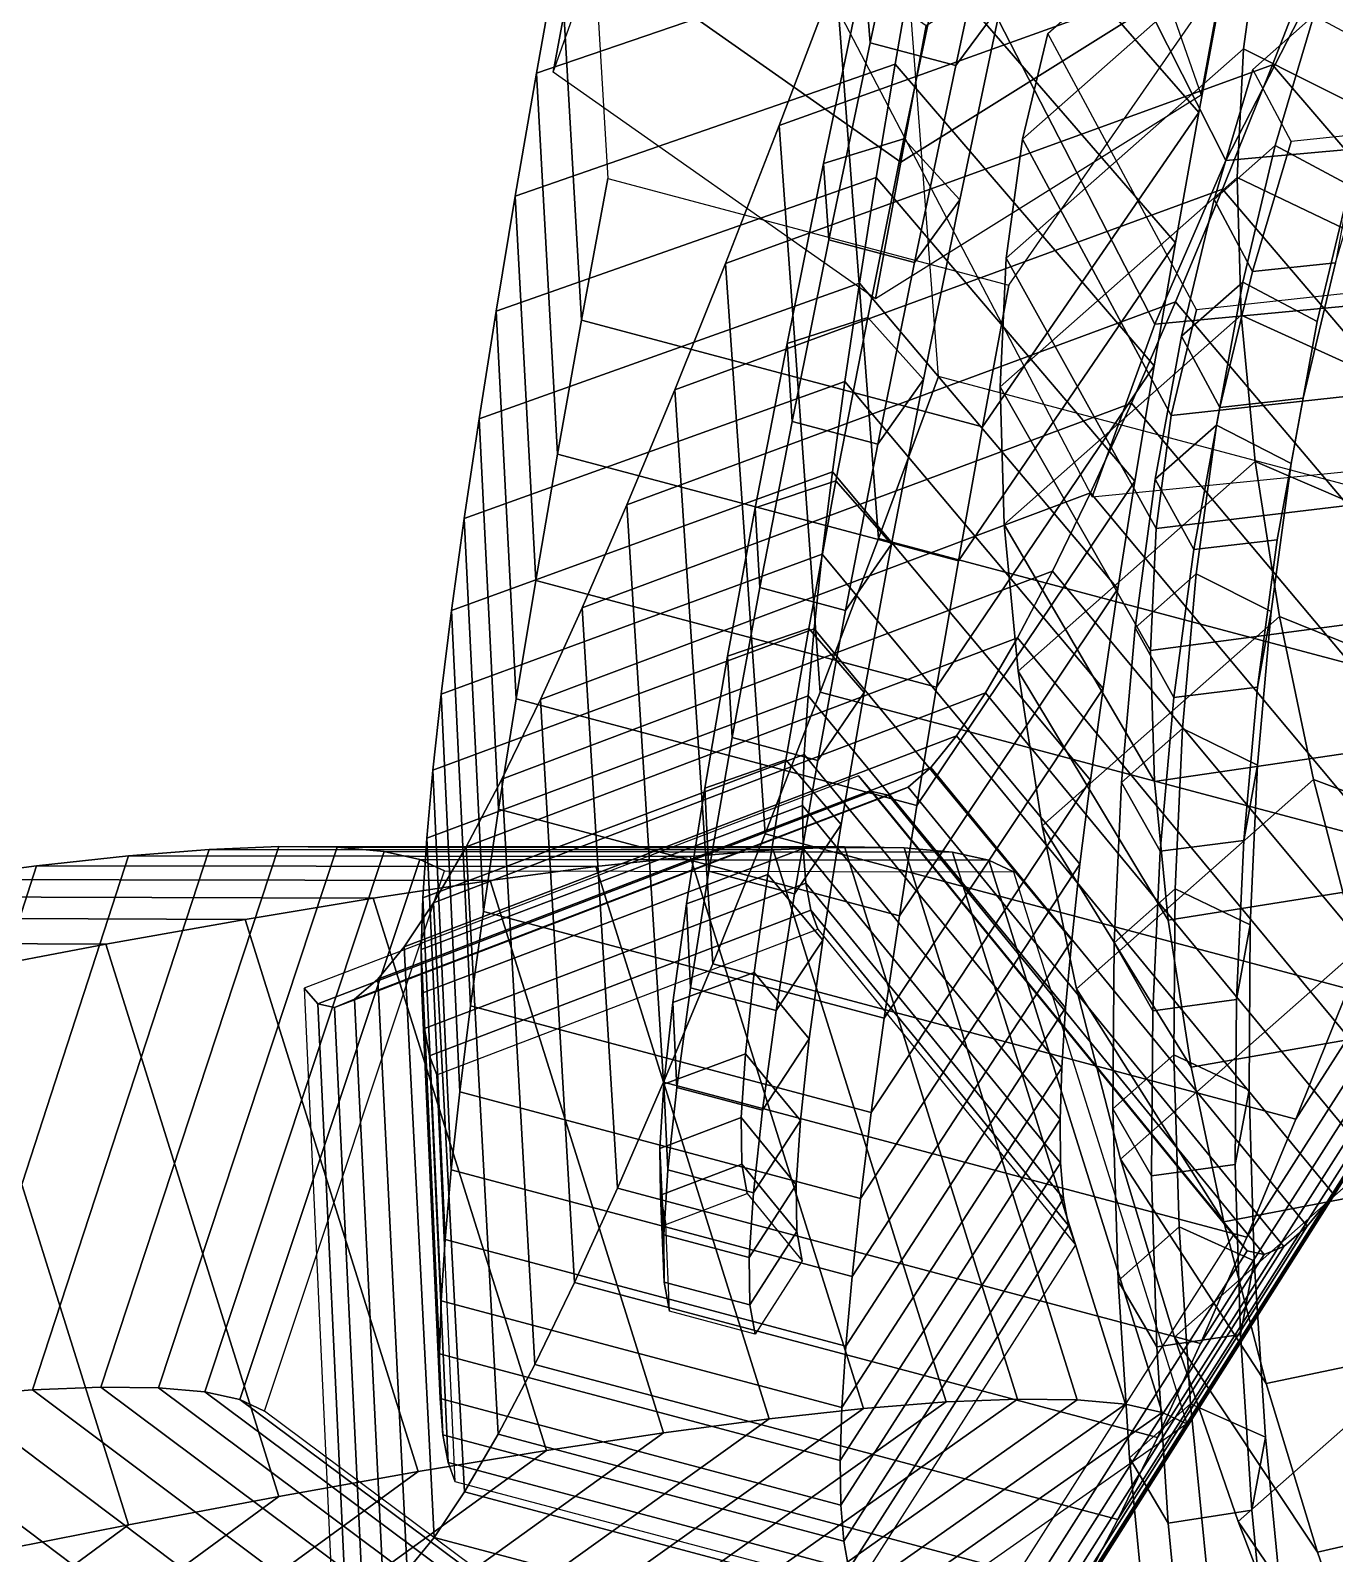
# Model space of a CAD drawing. Header units: metres. Extents: x -366 to 149, y -229 to 234.
# Drawn here: x -33.71 to -24.84, y -22.79 to -12.44 of the extents above; entities that cross this region are included whole.
import ezdxf

# ---------------------------------------------------------------- set-up
doc = ezdxf.new("R2010")
doc.units = ezdxf.units.M

msp = doc.modelspace()

# ---------------------------------------------------------------- linework, layer by layer
at = {"layer": 'coral-li_Intrnd', "color": 3}
for points in [[(-26.8093, -8.7047, 265.1836), (-27.3667, -9.7866, 268.5027), (-25.5818, -13.3183, 267.6502), (-25.04021, -12.2646, 264.4202)], [(-29.3168, -10.3689, 365.5808), (-29.1449, -9.4398, 367.7136), (-29.9817, -11.7906, 368.8051), (-30.1536, -12.7197, 366.6723)], [(-25.7511, -12.8754, 366.3853), (-25.5792, -11.9463, 368.5181), (-26.4288, -9.5053, 367.5232), (-26.6008, -10.4344, 365.3904)], [(-27.3667, -9.7866, 268.5027), (-27.8643, -10.9303, 271.8105), (-26.06531, -14.4322, 270.8692), (-25.5818, -13.3183, 267.6502)], [(-25.7662, -12.9918, 363.8592), (-25.5924, -12.05288, 366.0142), (-27.3595, -10.04494, 365.2819), (-27.5305, -10.9684, 363.1636)], [(-24.5289, -10.7503, 279.7283), (-24.9071, -11.7479, 282.926), (-28.6171, -13.08188, 282.0703), (-28.2322, -12.06645, 278.8178)], [(-21.9163, -13.7465, 279.0406), (-22.3012, -14.762, 282.2931), (-24.9071, -11.7479, 282.926), (-24.5289, -10.7503, 279.7283)], [(-29.9817, -11.7906, 368.8051), (-29.8098, -10.8615, 370.9379), (-27.6186, -12.4017, 371.4322), (-27.7906, -13.3308, 369.2994)], [(-27.6872, -11.8416, 361.023), (-27.5305, -10.9684, 363.1636), (-30.1077, -11.8369, 363.7061), (-30.2671, -12.7247, 361.5284)], [(-30.1077, -11.8369, 363.7061), (-29.934, -10.8979, 365.861), (-29.782, -13.441, 366.9566), (-29.9603, -14.4051, 364.742)], [(-27.8643, -10.9303, 271.8105), (-28.3018, -12.1352, 275.105), (-26.4902, -15.6056, 274.0753), (-26.06531, -14.4322, 270.8692)], [(-27.8246, -10.9651, 275.568), (-28.2322, -12.06645, 278.8178), (-27.943, -15.8884, 277.5589), (-27.5354, -14.7871, 274.3091)], [(-25.9255, -13.8796, 361.6816), (-25.7662, -12.9918, 363.8592), (-27.5305, -10.9684, 363.1636), (-27.6872, -11.8416, 361.023)], [(-27.7906, -13.3308, 369.2994), (-27.6186, -12.4017, 371.4322), (-25.4073, -11.01726, 370.6508), (-25.5792, -11.9463, 368.5181)], [(-25.1815, -11.03208, 276.0032), (-25.3526, -11.7497, 277.7693), (-26.9642, -13.1735, 277.0345), (-26.7931, -12.4558, 275.2685)], [(-23.2131, -12.06483, 275.7742), (-23.3842, -12.7825, 277.5403), (-25.3526, -11.7497, 277.7693), (-25.1815, -11.03208, 276.0032)], [(-30.1536, -12.7197, 366.6723), (-29.9817, -11.7906, 368.8051), (-27.7906, -13.3308, 369.2994), (-27.9625, -14.2599, 367.1667)], [(-24.9071, -11.7479, 282.926), (-25.2658, -12.669, 286.1487), (-28.9822, -14.01959, 285.3482), (-28.6171, -13.08188, 282.0703)], [(-25.3526, -11.7497, 277.7693), (-25.4632, -12.5602, 279.5825), (-27.07485, -13.984, 278.8478), (-26.9642, -13.1735, 277.0345)], [(-23.3842, -12.7825, 277.5403), (-23.4873, -13.552, 279.2575), (-25.4632, -12.5602, 279.5825), (-25.3526, -11.7497, 277.7693)], [(-22.3012, -14.762, 282.2931), (-22.6663, -15.6997, 285.571), (-25.2658, -12.669, 286.1487), (-24.9071, -11.7479, 282.926)], [(-27.8297, -12.6639, 358.8613), (-27.6872, -11.8416, 361.023), (-30.2671, -12.7247, 361.5284), (-30.4119, -13.5607, 359.3294)], [(-30.2671, -12.7247, 361.5284), (-30.1077, -11.8369, 363.7061), (-29.9603, -14.4051, 364.742), (-30.1238, -15.3166, 362.5041)], [(-26.07038, -14.7156, 359.4825), (-25.9255, -13.8796, 361.6816), (-27.6872, -11.8416, 361.023), (-27.8297, -12.6639, 358.8613)], [(-27.9625, -14.2599, 367.1667), (-27.7906, -13.3308, 369.2994), (-25.5792, -11.9463, 368.5181), (-25.7511, -12.8754, 366.3853)], [(-25.04021, -12.2646, 264.4202), (-25.5818, -13.3183, 267.6502), (-21.6257, -12.9625, 268.4299), (-21.09375, -11.926, 265.2546)], [(-28.2322, -12.06645, 278.8178), (-28.6171, -13.08188, 282.0703), (-28.3387, -16.9328, 280.9005), (-27.943, -15.8884, 277.5589)], [(-27.2366, -15.1297, 364.8381), (-27.05829, -14.1656, 367.0527), (-25.5924, -12.05288, 366.0142), (-25.7662, -12.9918, 363.8592)], [(-26.7931, -12.4558, 275.2685), (-26.9642, -13.1735, 277.0345), (-25.953, -15.05194, 276.3691), (-25.7819, -14.3342, 274.6031)], [(-25.4632, -12.5602, 279.5825), (-25.5051, -13.4346, 281.3687), (-27.1167, -14.8583, 280.634), (-27.07485, -13.984, 278.8478)], [(-23.4873, -13.552, 279.2575), (-23.5252, -14.382, 280.9492), (-25.5051, -13.4346, 281.3687), (-25.4632, -12.5602, 279.5825)], [(-27.9579, -13.4349, 356.6799), (-27.8297, -12.6639, 358.8613), (-30.4119, -13.5607, 359.3294), (-30.5421, -14.3445, 357.1102)], [(-30.4119, -13.5607, 359.3294), (-30.2671, -12.7247, 361.5284), (-30.1238, -15.3166, 362.5041), (-30.2724, -16.1749, 360.2442)], [(-25.2658, -12.669, 286.1487), (-25.6049, -13.5133, 289.3945), (-29.3272, -14.879, 288.6497), (-28.9822, -14.01959, 285.3482)], [(-26.2005, -15.4994, 357.2634), (-26.07038, -14.7156, 359.4825), (-27.8297, -12.6639, 358.8613), (-27.9579, -13.4349, 356.6799)], [(-22.6663, -15.6997, 285.571), (-23.01142, -16.5591, 288.8725), (-25.6049, -13.5133, 289.3945), (-25.2658, -12.669, 286.1487)], [(-27.4001, -16.04123, 362.6002), (-27.2366, -15.1297, 364.8381), (-25.7662, -12.9918, 363.8592), (-25.9255, -13.8796, 361.6816)], [(-25.5818, -13.3183, 267.6502), (-26.06531, -14.4322, 270.8692), (-22.1005, -14.05808, 271.5944), (-21.6257, -12.9625, 268.4299)], [(-28.6171, -13.08188, 282.0703), (-28.9822, -14.01959, 285.3482), (-28.7141, -17.8974, 284.2683), (-28.3387, -16.9328, 280.9005)], [(-26.9642, -13.1735, 277.0345), (-27.07485, -13.984, 278.8478), (-26.05611, -15.8214, 278.0864), (-25.953, -15.05194, 276.3691)], [(-28.07159, -14.154, 354.48), (-27.9579, -13.4349, 356.6799), (-30.5421, -14.3445, 357.1102), (-30.6576, -15.07554, 354.8724)], [(-29.9603, -14.4051, 364.742), (-29.782, -13.441, 366.9566), (-27.05829, -14.1656, 367.0527), (-27.2366, -15.1297, 364.8381)], [(-26.3161, -16.2304, 355.0255), (-26.2005, -15.4994, 357.2634), (-27.9579, -13.4349, 356.6799), (-28.07159, -14.154, 354.48)], [(-25.5051, -13.4346, 281.3687), (-25.4782, -14.3707, 283.1236), (-27.0898, -15.7944, 282.3889), (-27.1167, -14.8583, 280.634)], [(-23.5252, -14.382, 280.9492), (-23.4979, -15.2705, 282.611), (-25.4782, -14.3707, 283.1236), (-25.5051, -13.4346, 281.3687)], [(-30.5421, -14.3445, 357.1102), (-30.4119, -13.5607, 359.3294), (-30.2724, -16.1749, 360.2442), (-30.406, -16.9796, 357.9637)], [(-25.6049, -13.5133, 289.3945), (-25.9241, -14.28, 292.6615), (-29.6521, -15.6596, 291.9727), (-29.3272, -14.879, 288.6497)], [(-23.01142, -16.5591, 288.8725), (-23.3363, -17.3397, 292.1955), (-25.9241, -14.28, 292.6615), (-25.6049, -13.5133, 289.3945)], [(-27.5487, -16.8995, 360.3403), (-27.4001, -16.04123, 362.6002), (-25.9255, -13.8796, 361.6816), (-26.07038, -14.7156, 359.4825)], [(-28.9822, -14.01959, 285.3482), (-29.3272, -14.879, 288.6497), (-29.06905, -18.7816, 287.6604), (-28.7141, -17.8974, 284.2683)], [(-27.07485, -13.984, 278.8478), (-27.1167, -14.8583, 280.634), (-26.09406, -16.6514, 279.7781), (-26.05611, -15.8214, 278.0864)], [(-26.06531, -14.4322, 270.8692), (-26.4902, -15.6056, 274.0753), (-22.5178, -15.2121, 274.7462), (-22.1005, -14.05808, 271.5944)], [(-28.1707, -14.8209, 352.2631), (-28.07159, -14.154, 354.48), (-30.6576, -15.07554, 354.8724), (-30.7584, -15.7534, 352.6172)], [(-26.4168, -16.9083, 352.7703), (-26.3161, -16.2304, 355.0255), (-28.07159, -14.154, 354.48), (-28.1707, -14.8209, 352.2631)], [(-25.7819, -14.3342, 274.6031), (-25.953, -15.05194, 276.3691), (-23.7531, -14.8116, 276.6799), (-23.582, -14.09397, 274.9138)], [(-25.9241, -14.28, 292.6615), (-26.2233, -14.9688, 295.9477), (-29.9566, -16.3609, 295.3153), (-29.6521, -15.6596, 291.9727)], [(-23.3363, -17.3397, 292.1955), (-23.6408, -18.04111, 295.5381), (-26.2233, -14.9688, 295.9477), (-25.9241, -14.28, 292.6615)], [(-30.6576, -15.07554, 354.8724), (-30.5421, -14.3445, 357.1102), (-30.406, -16.9796, 357.9637), (-30.5245, -17.73, 355.6641)], [(-25.4782, -14.3707, 283.1236), (-25.3825, -15.3663, 284.843), (-26.994, -16.79, 284.1083), (-27.0898, -15.7944, 282.3889)], [(-23.4979, -15.2705, 282.611), (-23.4055, -16.2153, 284.2391), (-25.3825, -15.3663, 284.843), (-25.4782, -14.3707, 283.1236)], [(-30.1238, -15.3166, 362.5041), (-29.9603, -14.4051, 364.742), (-27.2366, -15.1297, 364.8381), (-27.4001, -16.04123, 362.6002)], [(-27.5354, -14.7871, 274.3091), (-27.943, -15.8884, 277.5589), (-23.9806, -16.9424, 277.6987), (-23.573, -15.8411, 274.4489)], [(-27.6823, -17.7041, 358.0598), (-27.5487, -16.8995, 360.3403), (-26.07038, -14.7156, 359.4825), (-26.2005, -15.4994, 357.2634)], [(-28.2553, -15.4351, 350.0304), (-28.1707, -14.8209, 352.2631), (-30.7584, -15.7534, 352.6172), (-30.8443, -16.3777, 350.3459)], [(-29.3272, -14.879, 288.6497), (-29.6521, -15.6596, 291.9727), (-29.4031, -19.5848, 291.0746), (-29.06905, -18.7816, 287.6604)], [(-26.5028, -17.5326, 350.4991), (-26.4168, -16.9083, 352.7703), (-28.1707, -14.8209, 352.2631), (-28.2553, -15.4351, 350.0304)], [(-27.1167, -14.8583, 280.634), (-27.0898, -15.7944, 282.3889), (-26.06679, -17.5399, 281.4399), (-26.09406, -16.6514, 279.7781)], [(-25.953, -15.05194, 276.3691), (-26.05611, -15.8214, 278.0864), (-23.8515, -15.556, 278.3382), (-23.7531, -14.8116, 276.6799)], [(-26.2233, -14.9688, 295.9477), (-26.5022, -15.5793, 299.2512), (-30.2406, -16.9826, 298.6754), (-29.9566, -16.3609, 295.3153)], [(-23.6408, -18.04111, 295.5381), (-23.9247, -18.6627, 298.8983), (-26.5022, -15.5793, 299.2512), (-26.2233, -14.9688, 295.9477)], [(-30.7584, -15.7534, 352.6172), (-30.6576, -15.07554, 354.8724), (-30.5245, -17.73, 355.6641), (-30.6278, -18.4258, 353.3465)], [(-30.2724, -16.1749, 360.2442), (-30.1238, -15.3166, 362.5041), (-27.4001, -16.04123, 362.6002), (-27.5487, -16.8995, 360.3403)], [(-25.3825, -15.3663, 284.843), (-25.2182, -16.4191, 286.5228), (-26.8298, -17.8428, 285.7881), (-26.994, -16.79, 284.1083)], [(-23.4055, -16.2153, 284.2391), (-23.2482, -17.2141, 285.8295), (-25.2182, -16.4191, 286.5228), (-25.3825, -15.3663, 284.843)], [(-28.3253, -15.9962, 347.7833), (-28.2553, -15.4351, 350.0304), (-30.8443, -16.3777, 350.3459), (-30.9154, -16.948, 348.06)], [(-26.5738, -18.1029, 348.2132), (-26.5028, -17.5326, 350.4991), (-28.2553, -15.4351, 350.0304), (-28.3253, -15.9962, 347.7833)], [(-27.8008, -18.4545, 355.7602), (-27.6823, -17.7041, 358.0598), (-26.2005, -15.4994, 357.2634), (-26.3161, -16.2304, 355.0255)], [(-26.5022, -15.5793, 299.2512), (-26.7608, -16.111, 302.5698), (-30.5037, -17.5242, 302.0511), (-30.2406, -16.9826, 298.6754)], [(-23.9247, -18.6627, 298.8983), (-24.1878, -19.2043, 302.2739), (-26.7608, -16.111, 302.5698), (-26.5022, -15.5793, 299.2512)], [(-26.05611, -15.8214, 278.0864), (-26.09406, -16.6514, 279.7781), (-23.8871, -16.3587, 279.9717), (-23.8515, -15.556, 278.3382)], [(-29.6521, -15.6596, 291.9727), (-29.9566, -16.3609, 295.3153), (-29.7163, -20.3066, 294.5089), (-29.4031, -19.5848, 291.0746)], [(-24.7518, -18.9515, 284.4081), (-25.1067, -19.8356, 287.8002), (-23.01142, -16.5591, 288.8725), (-22.6663, -15.6997, 285.571)], [(-30.8443, -16.3777, 350.3459), (-30.7584, -15.7534, 352.6172), (-30.6278, -18.4258, 353.3465), (-30.7159, -19.06655, 351.0125)], [(-27.0898, -15.7944, 282.3889), (-26.994, -16.79, 284.1083), (-25.9743, -18.4847, 283.068), (-26.06679, -17.5399, 281.4399)], [(-27.943, -15.8884, 277.5589), (-28.3387, -16.9328, 280.9005), (-24.3764, -17.9869, 281.0403), (-23.9806, -16.9424, 277.6987)], [(-28.3807, -16.504, 345.5231), (-28.3253, -15.9962, 347.7833), (-30.9154, -16.948, 348.06), (-30.9716, -17.4641, 345.7608)], [(-26.63, -18.619, 345.914), (-26.5738, -18.1029, 348.2132), (-28.3253, -15.9962, 347.7833), (-28.3807, -16.504, 345.5231)], [(-26.7608, -16.111, 302.5698), (-26.9987, -16.5637, 305.9017), (-30.746, -17.9854, 305.4402), (-30.5037, -17.5242, 302.0511)], [(-24.1878, -19.2043, 302.2739), (-24.4301, -19.6655, 305.663), (-26.9987, -16.5637, 305.9017), (-26.7608, -16.111, 302.5698)], [(-30.406, -16.9796, 357.9637), (-30.2724, -16.1749, 360.2442), (-27.5487, -16.8995, 360.3403), (-27.6823, -17.7041, 358.0598)], [(-27.9041, -19.1503, 353.4426), (-27.8008, -18.4545, 355.7602), (-26.3161, -16.2304, 355.0255), (-26.4168, -16.9083, 352.7703)], [(-26.09406, -16.6514, 279.7781), (-26.06679, -17.5399, 281.4399), (-23.8596, -17.2179, 281.5764), (-23.8871, -16.3587, 279.9717)], [(-30.9154, -16.948, 348.06), (-30.8443, -16.3777, 350.3459), (-30.7159, -19.06655, 351.0125), (-30.7888, -19.6518, 348.6635)], [(-29.9566, -16.3609, 295.3153), (-30.2406, -16.9826, 298.6754), (-30.00835, -20.9464, 297.9613), (-29.7163, -20.3066, 294.5089)], [(-25.2182, -16.4191, 286.5228), (-24.9858, -17.5264, 288.1588), (-26.5974, -18.9501, 287.4241), (-26.8298, -17.8428, 285.7881)], [(-23.2482, -17.2141, 285.8295), (-23.02633, -18.2646, 287.3784), (-24.9858, -17.5264, 288.1588), (-25.2182, -16.4191, 286.5228)], [(-28.4213, -16.9581, 343.2512), (-28.3807, -16.504, 345.5231), (-30.9716, -17.4641, 345.7608), (-31.01282, -17.9255, 343.4497)], [(-26.9987, -16.5637, 305.9017), (-27.216, -16.9371, 309.2449), (-30.9672, -18.3659, 308.8408), (-30.746, -17.9854, 305.4402)], [(-26.6712, -19.08048, 343.6029), (-26.63, -18.619, 345.914), (-28.3807, -16.504, 345.5231), (-28.4213, -16.9581, 343.2512)], [(-24.4301, -19.6655, 305.663), (-24.6513, -20.04608, 309.0636), (-27.216, -16.9371, 309.2449), (-26.9987, -16.5637, 305.9017)], [(-25.1067, -19.8356, 287.8002), (-25.4408, -20.6388, 291.2144), (-23.3363, -17.3397, 292.1955), (-23.01142, -16.5591, 288.8725)], [(-26.994, -16.79, 284.1083), (-26.8298, -17.8428, 285.7881), (-25.817, -19.4835, 284.6584), (-25.9743, -18.4847, 283.068)], [(-27.216, -16.9371, 309.2449), (-27.4125, -17.231, 312.5972), (-31.1672, -18.6655, 312.2507), (-30.9672, -18.3659, 308.8408)], [(-28.4473, -17.3583, 340.969), (-28.4213, -16.9581, 343.2512), (-31.01282, -17.9255, 343.4497), (-31.03906, -18.3321, 341.1281)], [(-30.9716, -17.4641, 345.7608), (-30.9154, -16.948, 348.06), (-30.7888, -19.6518, 348.6635), (-30.8463, -20.1813, 346.3009)], [(-30.5245, -17.73, 355.6641), (-30.406, -16.9796, 357.9637), (-27.6823, -17.7041, 358.0598), (-27.8008, -18.4545, 355.7602)], [(-28.3387, -16.9328, 280.9005), (-28.7141, -17.8974, 284.2683), (-24.7518, -18.9515, 284.4081), (-24.3764, -17.9869, 281.0403)], [(-26.6975, -19.487, 341.2813), (-26.6712, -19.08048, 343.6029), (-28.4213, -16.9581, 343.2512), (-28.4473, -17.3583, 340.969)], [(-27.9922, -19.7911, 351.1086), (-27.9041, -19.1503, 353.4426), (-26.4168, -16.9083, 352.7703), (-26.5028, -17.5326, 350.4991)], [(-24.6513, -20.04608, 309.0636), (-24.8513, -20.3457, 312.4735), (-27.4125, -17.231, 312.5972), (-27.216, -16.9371, 309.2449)], [(-30.2406, -16.9826, 298.6754), (-30.5037, -17.5242, 302.0511), (-30.279, -21.5041, 301.4297), (-30.00835, -20.9464, 297.9613)], [(-27.4125, -17.231, 312.5972), (-27.5879, -17.4451, 315.9567), (-31.3459, -18.8841, 315.668), (-31.1672, -18.6655, 312.2507)], [(-24.8513, -20.3457, 312.4735), (-25.03004, -20.5642, 315.8908), (-27.5879, -17.4451, 315.9567), (-27.4125, -17.231, 312.5972)], [(-26.06679, -17.5399, 281.4399), (-25.9743, -18.4847, 283.068), (-23.7692, -18.1315, 283.1484), (-23.8596, -17.2179, 281.5764)], [(-28.4585, -17.7043, 338.6778), (-28.4473, -17.3583, 340.969), (-31.03906, -18.3321, 341.1281), (-31.05033, -18.6835, 338.7975)], [(-26.7087, -19.8384, 338.9507), (-26.6975, -19.487, 341.2813), (-28.4473, -17.3583, 340.969), (-28.4585, -17.7043, 338.6778)], [(-25.4408, -20.6388, 291.2144), (-25.7539, -21.3606, 294.6487), (-23.6408, -18.04111, 295.5381), (-23.3363, -17.3397, 292.1955)], [(-27.5879, -17.4451, 315.9567), (-27.7424, -17.5795, 319.3214), (-31.5031, -19.02144, 319.0905), (-31.3459, -18.8841, 315.668)], [(-31.01282, -17.9255, 343.4497), (-30.9716, -17.4641, 345.7608), (-30.8463, -20.1813, 346.3009), (-30.8884, -20.6547, 343.926)], [(-25.03004, -20.5642, 315.8908), (-25.1873, -20.7015, 319.3134), (-27.7424, -17.5795, 319.3214), (-27.5879, -17.4451, 315.9567)], [(-27.9877, -17.6083, 326.0583), (-28.07852, -17.5028, 329.4263), (-31.8456, -18.9455, 329.3693), (-31.7531, -19.05217, 325.9432)], [(-27.7424, -17.5795, 319.3214), (-27.8757, -17.6338, 322.6893), (-31.6389, -19.07747, 322.5163), (-31.5031, -19.02144, 319.0905)], [(-30.5037, -17.5242, 302.0511), (-30.746, -17.9854, 305.4402), (-30.5282, -21.9791, 304.9119), (-30.279, -21.5041, 301.4297)], [(-25.4372, -20.7322, 326.1661), (-25.5297, -20.6256, 329.5921), (-28.07852, -17.5028, 329.4263), (-27.9877, -17.6083, 326.0583)], [(-28.06508, -20.3764, 348.7596), (-27.9922, -19.7911, 351.1086), (-26.5028, -17.5326, 350.4991), (-26.5738, -18.1029, 348.2132)], [(-25.1873, -20.7015, 319.3134), (-25.323, -20.7575, 322.7391), (-27.8757, -17.6338, 322.6893), (-27.7424, -17.5795, 319.3214)], [(-24.9858, -17.5264, 288.1588), (-24.6859, -18.6856, 289.7472), (-26.2974, -20.1093, 289.0125), (-26.5974, -18.9501, 287.4241)], [(-23.02633, -18.2646, 287.3784), (-22.7404, -19.3642, 288.8821), (-24.6859, -18.6856, 289.7472), (-24.9858, -17.5264, 288.1588)], [(-27.8757, -17.6338, 322.6893), (-27.9877, -17.6083, 326.0583), (-31.7531, -19.05217, 325.9432), (-31.6389, -19.07747, 322.5163)], [(-28.4549, -17.9958, 336.379), (-28.4585, -17.7043, 338.6778), (-31.05033, -18.6835, 338.7975), (-31.04659, -18.9796, 336.4591)], [(-26.705, -20.1345, 336.6123), (-26.7087, -19.8384, 338.9507), (-28.4585, -17.7043, 338.6778), (-28.4549, -17.9958, 336.379)], [(-25.323, -20.7575, 322.7391), (-25.4372, -20.7322, 326.1661), (-27.9877, -17.6083, 326.0583), (-27.8757, -17.6338, 322.6893)], [(-30.6278, -18.4258, 353.3465), (-30.5245, -17.73, 355.6641), (-27.8008, -18.4545, 355.7602), (-27.9041, -19.1503, 353.4426)], [(-28.7141, -17.8974, 284.2683), (-29.06905, -18.7816, 287.6604), (-25.1067, -19.8356, 287.8002), (-24.7518, -18.9515, 284.4081)], [(-26.8298, -17.8428, 285.7881), (-26.5974, -18.9501, 287.4241), (-25.5951, -20.534, 286.2074), (-25.817, -19.4835, 284.6584)], [(-32.4908, -18.00245, 345.7341), (-33.03962, -18.04634, 348.9781), (-34.2325, -21.7207, 348.7269), (-33.6924, -21.6774, 345.5378)], [(-32.0182, -17.9828, 342.4778), (-32.4908, -18.00245, 345.7341), (-33.6924, -21.6774, 345.5378), (-33.2271, -21.6579, 342.3367)], [(-31.6218, -17.9876, 339.2113), (-32.0182, -17.9828, 342.4778), (-33.2271, -21.6579, 342.3367), (-32.8367, -21.6624, 339.1255)], [(-28.6595, -18.0055, 346.2899), (-29.2223, -18.05026, 349.6234), (-33.03962, -18.04634, 348.9781), (-32.4908, -18.00245, 345.7341)], [(-31.302, -18.01673, 335.9366), (-31.6218, -17.9876, 339.2113), (-32.8367, -21.6624, 339.1255), (-32.5217, -21.6908, 335.9063)], [(-28.1749, -17.9857, 342.9438), (-28.6595, -18.0055, 346.2899), (-32.4908, -18.00245, 345.7341), (-32.0182, -17.9828, 342.4778)], [(-27.7687, -17.9909, 339.5873), (-28.1749, -17.9857, 342.9438), (-32.0182, -17.9828, 342.4778), (-31.6218, -17.9876, 339.2113)], [(-27.4411, -18.02119, 336.2223), (-27.7687, -17.9909, 339.5873), (-31.6218, -17.9876, 339.2113), (-31.302, -18.01673, 335.9366)], [(-28.4367, -18.2328, 334.074), (-28.4549, -17.9958, 336.379), (-31.04659, -18.9796, 336.4591), (-31.02787, -19.2202, 334.1144)], [(-31.03906, -18.3321, 341.1281), (-31.01282, -17.9255, 343.4497), (-30.8884, -20.6547, 343.926), (-30.9152, -21.07174, 341.5404)], [(-30.746, -17.9854, 305.4402), (-30.9672, -18.3659, 308.8408), (-30.7558, -22.3712, 308.4059), (-30.5282, -21.9791, 304.9119)], [(-27.4826, -21.7593, 346.4381), (-28.04548, -21.8041, 349.7717), (-29.2223, -18.05026, 349.6234), (-28.6595, -18.0055, 346.2899)], [(-26.998, -21.7396, 343.0921), (-27.4826, -21.7593, 346.4381), (-28.6595, -18.0055, 346.2899), (-28.1749, -17.9857, 342.9438)], [(-26.6863, -20.3751, 334.2676), (-26.705, -20.1345, 336.6123), (-28.4549, -17.9958, 336.379), (-28.4367, -18.2328, 334.074)], [(-26.5918, -21.7448, 339.7356), (-26.998, -21.7396, 343.0921), (-28.1749, -17.9857, 342.9438), (-27.7687, -17.9909, 339.5873)], [(-26.2642, -21.775, 336.3706), (-26.5918, -21.7448, 339.7356), (-27.7687, -17.9909, 339.5873), (-27.4411, -18.02119, 336.2223)], [(-33.664, -18.1145, 352.208), (-34.3638, -18.2069, 355.4219), (-35.5356, -21.8791, 355.0613), (-34.847, -21.788, 351.902)], [(-33.03962, -18.04634, 348.9781), (-33.664, -18.1145, 352.208), (-34.847, -21.788, 351.902), (-34.2325, -21.7207, 348.7269)], [(-29.8629, -18.1199, 352.9424), (-30.5809, -18.2146, 356.245), (-34.3638, -18.2069, 355.4219), (-33.664, -18.1145, 352.208)], [(-29.2223, -18.05026, 349.6234), (-29.8629, -18.1199, 352.9424), (-33.664, -18.1145, 352.208), (-33.03962, -18.04634, 348.9781)], [(-31.05897, -18.07014, 332.6556), (-31.302, -18.01673, 335.9366), (-32.5217, -21.6908, 335.9063), (-32.2821, -21.7431, 332.6808)], [(-30.8918, -18.1485, 329.3448), (-31.05897, -18.07014, 332.6556), (-32.2821, -21.7431, 332.6808), (-32.115, -21.8215, 329.3701)], [(-27.1925, -18.0764, 332.8509), (-27.4411, -18.02119, 336.2223), (-31.302, -18.01673, 335.9366), (-31.05897, -18.07014, 332.6556)], [(-27.02537, -18.1547, 329.5402), (-27.1925, -18.0764, 332.8509), (-31.05897, -18.07014, 332.6556), (-30.8918, -18.1485, 329.3448)], [(-28.686, -21.8738, 353.0907), (-29.404, -21.9685, 356.3932), (-30.5809, -18.2146, 356.245), (-29.8629, -18.1199, 352.9424)], [(-28.04548, -21.8041, 349.7717), (-28.686, -21.8738, 353.0907), (-29.8629, -18.1199, 352.9424), (-29.2223, -18.05026, 349.6234)], [(-28.1225, -20.9059, 346.3969), (-28.06508, -20.3764, 348.7596), (-26.5738, -18.1029, 348.2132), (-26.63, -18.619, 345.914)], [(-26.01561, -21.8302, 332.9992), (-26.2642, -21.775, 336.3706), (-27.4411, -18.02119, 336.2223), (-27.1925, -18.0764, 332.8509)], [(-25.8484, -21.9086, 329.6885), (-26.01561, -21.8302, 332.9992), (-27.1925, -18.0764, 332.8509), (-27.02537, -18.1547, 329.5402)], [(-25.7539, -21.3606, 294.6487), (-26.04601, -22.00053, 298.1011), (-23.9247, -18.6627, 298.8983), (-23.6408, -18.04111, 295.5381)], [(-30.5809, -18.2146, 356.245), (-31.3759, -18.3341, 359.529), (-35.1385, -18.3235, 358.6177), (-34.3638, -18.2069, 355.4219)], [(-29.404, -21.9685, 356.3932), (-30.199, -22.08802, 359.6773), (-31.3759, -18.3341, 359.529), (-30.5809, -18.2146, 356.245)], [(-25.9743, -18.4847, 283.068), (-25.817, -19.4835, 284.6584), (-23.6161, -19.0972, 284.6839), (-23.7692, -18.1315, 283.1484)], [(-31.3759, -18.3341, 359.529), (-32.2473, -18.4784, 362.7926), (-35.9876, -18.4643, 361.7936), (-35.1385, -18.3235, 358.6177)], [(-28.4036, -18.4151, 331.7643), (-28.4367, -18.2328, 334.074), (-31.02787, -19.2202, 334.1144), (-30.9941, -19.4051, 331.7649)], [(-26.6526, -20.56, 331.918), (-26.6863, -20.3751, 334.2676), (-28.4367, -18.2328, 334.074), (-28.4036, -18.4151, 331.7643)], [(-30.199, -22.08802, 359.6773), (-31.07047, -22.2323, 362.9409), (-32.2473, -18.4784, 362.7926), (-31.3759, -18.3341, 359.529)], [(-30.9672, -18.3659, 308.8408), (-31.1672, -18.6655, 312.2507), (-30.9616, -22.6802, 311.9096), (-30.7558, -22.3712, 308.4059)], [(-31.05033, -18.6835, 338.7975), (-31.03906, -18.3321, 341.1281), (-30.9152, -21.07174, 341.5404), (-30.9265, -21.432, 339.1454)], [(-28.3546, -18.545, 329.393), (-28.4036, -18.4151, 331.7643), (-30.9941, -19.4051, 331.7649), (-30.945, -19.535, 329.3936)], [(-30.7159, -19.06655, 351.0125), (-30.6278, -18.4258, 353.3465), (-27.9041, -19.1503, 353.4426), (-27.9922, -19.7911, 351.1086)], [(-26.6035, -20.69, 329.5468), (-26.6526, -20.56, 331.918), (-28.4036, -18.4151, 331.7643), (-28.3546, -18.545, 329.393)], [(-32.2473, -18.4784, 362.7926), (-33.1948, -18.6474, 366.0338), (-36.9106, -18.6291, 364.9476), (-35.9876, -18.4643, 361.7936)], [(-31.07047, -22.2323, 362.9409), (-32.01791, -22.4013, 366.182), (-33.1948, -18.6474, 366.0338), (-32.2473, -18.4784, 362.7926)], [(-33.1948, -18.6474, 366.0338), (-34.2176, -18.841, 369.2505), (-37.9071, -18.8178, 368.0779), (-36.9106, -18.6291, 364.9476)], [(-28.1647, -21.3793, 344.0221), (-28.1225, -20.9059, 346.3969), (-26.63, -18.619, 345.914), (-26.6712, -19.08048, 343.6029)], [(-32.01791, -22.4013, 366.182), (-33.04075, -22.5949, 369.3988), (-34.2176, -18.841, 369.2505), (-33.1948, -18.6474, 366.0338)], [(-31.1672, -18.6655, 312.2507), (-31.3459, -18.8841, 315.668), (-31.1455, -22.9058, 315.4209), (-30.9616, -22.6802, 311.9096)], [(-31.04659, -18.9796, 336.4591), (-31.05033, -18.6835, 338.7975), (-30.9265, -21.432, 339.1454), (-30.9225, -21.7355, 336.7426)], [(-26.04601, -22.00053, 298.1011), (-26.3167, -22.5581, 301.5695), (-24.1878, -19.2043, 302.2739), (-23.9247, -18.6627, 298.8983)], [(-24.6859, -18.6856, 289.7472), (-24.319, -19.894, 291.2841), (-25.9306, -21.3177, 290.5494), (-26.2974, -20.1093, 289.0125)], [(-33.04075, -22.5949, 369.3988), (-34.1383, -22.813, 372.5892), (-35.3152, -19.05914, 372.4409), (-34.2176, -18.841, 369.2505)], [(-29.06905, -18.7816, 287.6604), (-29.4031, -19.5848, 291.0746), (-25.4408, -20.6388, 291.2144), (-25.1067, -19.8356, 287.8002)], [(-31.7531, -19.05217, 325.9432), (-31.8456, -18.9455, 329.3693), (-31.6602, -22.9735, 329.4993), (-31.5648, -23.08195, 325.9789)], [(-31.3459, -18.8841, 315.668), (-31.5031, -19.02144, 319.0905), (-31.3074, -23.04812, 318.9376), (-31.1455, -22.9058, 315.4209)], [(-31.5031, -19.02144, 319.0905), (-31.6389, -19.07747, 322.5163), (-31.4472, -23.1068, 322.4576), (-31.3074, -23.04812, 318.9376)], [(-31.02787, -19.2202, 334.1144), (-31.04659, -18.9796, 336.4591), (-30.9225, -21.7355, 336.7426), (-30.9031, -21.9819, 334.3333)], [(-26.5974, -18.9501, 287.4241), (-26.2974, -20.1093, 289.0125), (-25.3092, -21.6336, 287.711), (-25.5951, -20.534, 286.2074)], [(-31.6389, -19.07747, 322.5163), (-31.7531, -19.05217, 325.9432), (-31.5648, -23.08195, 325.9789), (-31.4472, -23.1068, 322.4576)], [(-30.7888, -19.6518, 348.6635), (-30.7159, -19.06655, 351.0125), (-27.9922, -19.7911, 351.1086), (-28.06508, -20.3764, 348.7596)], [(-28.1915, -21.7962, 341.6365), (-28.1647, -21.3793, 344.0221), (-26.6712, -19.08048, 343.6029), (-26.6975, -19.487, 341.2813)], [(-25.817, -19.4835, 284.6584), (-25.5951, -20.534, 286.2074), (-23.4007, -20.1127, 286.1793), (-23.6161, -19.0972, 284.6839)], [(-30.9941, -19.4051, 331.7649), (-31.02787, -19.2202, 334.1144), (-30.9031, -21.9819, 334.3333), (-30.8682, -22.1712, 331.919)], [(-26.3167, -22.5581, 301.5695), (-26.5659, -23.03315, 305.0517), (-24.4301, -19.6655, 305.663), (-24.1878, -19.2043, 302.2739)], [(-30.945, -19.535, 329.3936), (-30.9941, -19.4051, 331.7649), (-30.8682, -22.1712, 331.919), (-30.8191, -22.3011, 329.5478)], [(-28.2028, -22.1566, 339.2415), (-28.1915, -21.7962, 341.6365), (-26.6975, -19.487, 341.2813), (-26.7087, -19.8384, 338.9507)], [(-30.8463, -20.1813, 346.3009), (-30.7888, -19.6518, 348.6635), (-28.06508, -20.3764, 348.7596), (-28.1225, -20.9059, 346.3969)], [(-29.4031, -19.5848, 291.0746), (-29.7163, -20.3066, 294.5089), (-25.7539, -21.3606, 294.6487), (-25.4408, -20.6388, 291.2144)], [(-26.5659, -23.03315, 305.0517), (-26.7934, -23.4252, 308.5457), (-24.6513, -20.04608, 309.0636), (-24.4301, -19.6655, 305.663)], [(-28.1988, -22.4601, 336.8387), (-28.2028, -22.1566, 339.2415), (-26.7087, -19.8384, 338.9507), (-26.705, -20.1345, 336.6123)], [(-24.319, -19.894, 291.2841), (-23.8862, -21.1485, 292.7659), (-25.4978, -22.5723, 292.0312), (-25.9306, -21.3177, 290.5494)], [(-26.7934, -23.4252, 308.5457), (-26.9993, -23.7342, 312.0494), (-24.8513, -20.3457, 312.4735), (-24.6513, -20.04608, 309.0636)], [(-30.8884, -20.6547, 343.926), (-30.8463, -20.1813, 346.3009), (-28.1225, -20.9059, 346.3969), (-28.1647, -21.3793, 344.0221)], [(-28.1793, -22.7065, 334.4294), (-28.1988, -22.4601, 336.8387), (-26.705, -20.1345, 336.6123), (-26.6863, -20.3751, 334.2676)], [(-26.2974, -20.1093, 289.0125), (-25.9306, -21.3177, 290.5494), (-24.9599, -22.7796, 289.1658), (-25.3092, -21.6336, 287.711)], [(-25.5951, -20.534, 286.2074), (-25.3092, -21.6336, 287.711), (-23.1234, -21.1757, 287.6309), (-23.4007, -20.1127, 286.1793)], [(-29.7163, -20.3066, 294.5089), (-30.00835, -20.9464, 297.9613), (-26.04601, -22.00053, 298.1011), (-25.7539, -21.3606, 294.6487)], [(-28.1445, -22.8957, 332.0151), (-28.1793, -22.7065, 334.4294), (-26.6863, -20.3751, 334.2676), (-26.6526, -20.56, 331.918)], [(-26.9993, -23.7342, 312.0494), (-27.1832, -23.9599, 315.5607), (-25.03004, -20.5642, 315.8908), (-24.8513, -20.3457, 312.4735)], [(-28.09544, -23.0257, 329.6439), (-28.1445, -22.8957, 332.0151), (-26.6526, -20.56, 331.918), (-26.6035, -20.69, 329.5468)], [(-27.1832, -23.9599, 315.5607), (-27.3451, -24.1021, 319.0774), (-25.1873, -20.7015, 319.3134), (-25.03004, -20.5642, 315.8908)], [(-30.9152, -21.07174, 341.5404), (-30.8884, -20.6547, 343.926), (-28.1647, -21.3793, 344.0221), (-28.1915, -21.7962, 341.6365)], [(-27.6025, -24.136, 326.1187), (-27.6978, -24.02757, 329.639), (-25.5297, -20.6256, 329.5921), (-25.4372, -20.7322, 326.1661)], [(-27.3451, -24.1021, 319.0774), (-27.4849, -24.1608, 322.5974), (-25.323, -20.7575, 322.7391), (-25.1873, -20.7015, 319.3134)], [(-27.4849, -24.1608, 322.5974), (-27.6025, -24.136, 326.1187), (-25.4372, -20.7322, 326.1661), (-25.323, -20.7575, 322.7391)], [(-30.00835, -20.9464, 297.9613), (-30.279, -21.5041, 301.4297), (-26.3167, -22.5581, 301.5695), (-26.04601, -22.00053, 298.1011)], [(-30.9265, -21.432, 339.1454), (-30.9152, -21.07174, 341.5404), (-28.1915, -21.7962, 341.6365), (-28.2028, -22.1566, 339.2415)], [(-23.8862, -21.1485, 292.7659), (-23.3885, -22.4463, 294.1889), (-25.0001, -23.87, 293.4542), (-25.4978, -22.5723, 292.0312)], [(-25.3092, -21.6336, 287.711), (-24.9599, -22.7796, 289.1658), (-22.785, -22.2834, 289.0352), (-23.1234, -21.1757, 287.6309)], [(-25.9306, -21.3177, 290.5494), (-25.4978, -22.5723, 292.0312), (-24.5482, -23.9694, 290.5683), (-24.9599, -22.7796, 289.1658)], [(-30.9225, -21.7355, 336.7426), (-30.9265, -21.432, 339.1454), (-28.2028, -22.1566, 339.2415), (-28.1988, -22.4601, 336.8387)], [(-30.279, -21.5041, 301.4297), (-30.5282, -21.9791, 304.9119), (-26.5659, -23.03315, 305.0517), (-26.3167, -22.5581, 301.5695)], [(-34.2325, -21.7207, 348.7269), (-34.847, -21.788, 351.902), (-31.7881, -24.09811, 352.4444), (-31.1636, -24.02993, 349.2145)], [(-33.6924, -21.6774, 345.5378), (-34.2325, -21.7207, 348.7269), (-31.1636, -24.02993, 349.2145), (-30.6149, -23.986, 345.9704)], [(-33.2271, -21.6579, 342.3367), (-33.6924, -21.6774, 345.5378), (-30.6149, -23.986, 345.9704), (-30.1422, -23.9664, 342.7142)], [(-32.8367, -21.6624, 339.1255), (-33.2271, -21.6579, 342.3367), (-30.1422, -23.9664, 342.7142), (-29.7459, -23.9712, 339.4477)], [(-32.5217, -21.6908, 335.9063), (-32.8367, -21.6624, 339.1255), (-29.7459, -23.9712, 339.4477), (-29.426, -24.00033, 336.1729)], [(-32.2821, -21.7431, 332.6808), (-32.5217, -21.6908, 335.9063), (-29.426, -24.00033, 336.1729), (-29.183, -24.05373, 332.8919)], [(-32.115, -21.8215, 329.3701), (-32.2821, -21.7431, 332.6808), (-29.183, -24.05373, 332.8919), (-29.01591, -24.1321, 329.5812)], [(-30.9031, -21.9819, 334.3333), (-30.9225, -21.7355, 336.7426), (-28.1988, -22.4601, 336.8387), (-28.1793, -22.7065, 334.4294)], [(-30.1422, -23.9664, 342.7142), (-30.6149, -23.986, 345.9704), (-27.4826, -21.7593, 346.4381), (-26.998, -21.7396, 343.0921)], [(-29.7459, -23.9712, 339.4477), (-30.1422, -23.9664, 342.7142), (-26.998, -21.7396, 343.0921), (-26.5918, -21.7448, 339.7356)], [(-34.847, -21.788, 351.902), (-35.5356, -21.8791, 355.0613), (-32.4878, -24.1905, 355.6582), (-31.7881, -24.09811, 352.4444)], [(-31.1636, -24.02993, 349.2145), (-31.7881, -24.09811, 352.4444), (-28.686, -21.8738, 353.0907), (-28.04548, -21.8041, 349.7717)], [(-30.6149, -23.986, 345.9704), (-31.1636, -24.02993, 349.2145), (-28.04548, -21.8041, 349.7717), (-27.4826, -21.7593, 346.4381)], [(-29.426, -24.00033, 336.1729), (-29.7459, -23.9712, 339.4477), (-26.5918, -21.7448, 339.7356), (-26.2642, -21.775, 336.3706)], [(-29.183, -24.05373, 332.8919), (-29.426, -24.00033, 336.1729), (-26.2642, -21.775, 336.3706), (-26.01561, -21.8302, 332.9992)], [(-29.01591, -24.1321, 329.5812), (-29.183, -24.05373, 332.8919), (-26.01561, -21.8302, 332.9992), (-25.8484, -21.9086, 329.6885)], [(-35.5356, -21.8791, 355.0613), (-36.2978, -21.9939, 358.2029), (-33.2625, -24.3071, 358.8541), (-32.4878, -24.1905, 355.6582)], [(-31.7881, -24.09811, 352.4444), (-32.4878, -24.1905, 355.6582), (-29.404, -21.9685, 356.3932), (-28.686, -21.8738, 353.0907)], [(-36.2978, -21.9939, 358.2029), (-37.1332, -22.1325, 361.3249), (-34.1116, -24.4479, 362.0299), (-33.2625, -24.3071, 358.8541)], [(-32.4878, -24.1905, 355.6582), (-33.2625, -24.3071, 358.8541), (-30.199, -22.08802, 359.6773), (-29.404, -21.9685, 356.3932)], [(-30.8682, -22.1712, 331.919), (-30.9031, -21.9819, 334.3333), (-28.1793, -22.7065, 334.4294), (-28.1445, -22.8957, 332.0151)], [(-30.5282, -21.9791, 304.9119), (-30.7558, -22.3712, 308.4059), (-26.7934, -23.4252, 308.5457), (-26.5659, -23.03315, 305.0517)], [(-33.2625, -24.3071, 358.8541), (-34.1116, -24.4479, 362.0299), (-31.07047, -22.2323, 362.9409), (-30.199, -22.08802, 359.6773)], [(-34.1116, -24.4479, 362.0299), (-35.03474, -24.6127, 365.184), (-32.01791, -22.4013, 366.182), (-31.07047, -22.2323, 362.9409)], [(-30.8191, -22.3011, 329.5478), (-30.8682, -22.1712, 331.919), (-28.1445, -22.8957, 332.0151), (-28.09544, -23.0257, 329.6439)], [(-24.9599, -22.7796, 289.1658), (-24.5482, -23.9694, 290.5683), (-22.3862, -23.4334, 290.389), (-22.785, -22.2834, 289.0352)], [(-35.03474, -24.6127, 365.184), (-36.03117, -24.8014, 368.3142), (-33.04075, -22.5949, 369.3988), (-32.01791, -22.4013, 366.182)], [(-30.7558, -22.3712, 308.4059), (-30.9616, -22.6802, 311.9096), (-26.9993, -23.7342, 312.0494), (-26.7934, -23.4252, 308.5457)], [(-23.3885, -22.4463, 294.1889), (-22.827, -23.7841, 295.5497), (-24.4386, -25.2078, 294.815), (-25.0001, -23.87, 293.4542)], [(-25.4978, -22.5723, 292.0312), (-25.0001, -23.87, 293.4542), (-24.07506, -25.2, 291.915), (-24.5482, -23.9694, 290.5683)], [(-36.03117, -24.8014, 368.3142), (-37.1003, -25.01406, 371.4188), (-34.1383, -22.813, 372.5892), (-33.04075, -22.5949, 369.3988)], [(-30.9616, -22.6802, 311.9096), (-31.1455, -22.9058, 315.4209), (-27.1832, -23.9599, 315.5607), (-26.9993, -23.7342, 312.0494)]]:
    msp.add_3dface(points, dxfattribs=at)
at = {"layer": 'coral-li_Petiole', "color": 3}
for points in [[(-28.03984, -12.01375, 355.6253), (-27.7338, -10.5888, 357.6975), (-27.6905, -11.0787, 358.0279), (-27.9997, -12.5187, 355.9327)], [(-27.4177, -12.6735, 355.9532), (-27.1086, -11.2335, 358.0485), (-26.8062, -10.8355, 357.7302), (-27.1122, -12.2605, 355.6581)], [(-27.9997, -12.5187, 355.9327), (-27.6905, -11.0787, 358.0279), (-27.1086, -11.2335, 358.0485), (-27.4177, -12.6735, 355.9532)], [(-27.7698, -13.172, 353.3301), (-27.4944, -11.855, 355.4565), (-28.03984, -12.01375, 355.6253), (-28.3169, -13.3393, 353.4843)], [(-27.3893, -13.586, 353.517), (-27.1122, -12.2605, 355.6581), (-27.4944, -11.855, 355.4565), (-27.7698, -13.172, 353.3301)], [(-28.3169, -13.3393, 353.4843), (-28.03984, -12.01375, 355.6253), (-27.9997, -12.5187, 355.9327), (-28.2796, -13.8582, 353.7679)], [(-27.6977, -14.01301, 353.7885), (-27.4177, -12.6735, 355.9532), (-27.1122, -12.2605, 355.6581), (-27.3893, -13.586, 353.517)], [(-24.9834, -12.3342, 275.4827), (-25.2463, -13.2181, 277.7724), (-25.6614, -13.5848, 277.5832), (-25.3985, -12.7009, 275.2935)], [(-24.4777, -12.6051, 275.4362), (-24.7406, -13.4891, 277.7259), (-25.2463, -13.2181, 277.7724), (-24.9834, -12.3342, 275.4827)], [(-28.2796, -13.8582, 353.7679), (-27.9997, -12.5187, 355.9327), (-27.4177, -12.6735, 355.9532), (-27.6977, -14.01301, 353.7885)], [(-25.3985, -12.7009, 275.2935), (-25.6614, -13.5848, 277.5832), (-25.4023, -14.07362, 277.4243), (-25.1393, -13.1896, 275.1346)], [(-25.1393, -13.1896, 275.1346), (-25.4023, -14.07362, 277.4243), (-24.8365, -14.01478, 277.5119), (-24.5735, -13.1308, 275.2222)], [(-28.01577, -14.3871, 351.1404), (-27.7698, -13.172, 353.3301), (-28.3169, -13.3393, 353.4843), (-28.5644, -14.5622, 351.2796)], [(-27.6368, -14.809, 351.3123), (-27.3893, -13.586, 353.517), (-27.7698, -13.172, 353.3301), (-28.01577, -14.3871, 351.1404)], [(-25.2463, -13.2181, 277.7724), (-25.4679, -14.1473, 280.0591), (-25.883, -14.514, 279.8698), (-25.6614, -13.5848, 277.5832)], [(-24.7406, -13.4891, 277.7259), (-24.9609, -14.4133, 280.0001), (-25.4679, -14.1473, 280.0591), (-25.2463, -13.2181, 277.7724)], [(-28.5644, -14.5622, 351.2796), (-28.3169, -13.3393, 353.4843), (-28.2796, -13.8582, 353.7679), (-28.5297, -15.09396, 351.5387)], [(-24.8365, -14.01478, 277.5119), (-25.05597, -14.9359, 279.7784), (-24.9609, -14.4133, 280.0001), (-24.7406, -13.4891, 277.7259)], [(-27.9478, -15.2487, 351.5592), (-27.6977, -14.01301, 353.7885), (-27.3893, -13.586, 353.517), (-27.6368, -14.809, 351.3123)], [(-25.6614, -13.5848, 277.5832), (-25.883, -14.514, 279.8698), (-25.6225, -14.9978, 279.6984), (-25.4023, -14.07362, 277.4243)], [(-28.5297, -15.09396, 351.5387), (-28.2796, -13.8582, 353.7679), (-27.6977, -14.01301, 353.7885), (-27.9478, -15.2487, 351.5592)], [(-25.4023, -14.07362, 277.4243), (-25.6225, -14.9978, 279.6984), (-25.05597, -14.9359, 279.7784), (-24.8365, -14.01478, 277.5119)], [(-25.4679, -14.1473, 280.0591), (-25.6469, -15.1177, 282.3322), (-26.06203, -15.4845, 282.143), (-25.883, -14.514, 279.8698)], [(-24.9609, -14.4133, 280.0001), (-25.1388, -15.3786, 282.2609), (-25.6469, -15.1177, 282.3322), (-25.4679, -14.1473, 280.0591)], [(-28.2318, -15.4973, 348.8927), (-28.01577, -14.3871, 351.1404), (-28.5644, -14.5622, 351.2796), (-28.7818, -15.6796, 349.0164)], [(-27.8542, -15.9264, 349.0491), (-27.6368, -14.809, 351.3123), (-28.01577, -14.3871, 351.1404), (-28.2318, -15.4973, 348.8927)], [(-25.05597, -14.9359, 279.7784), (-25.2332, -15.8981, 282.0316), (-25.1388, -15.3786, 282.2609), (-24.9609, -14.4133, 280.0001)], [(-28.7818, -15.6796, 349.0164), (-28.5644, -14.5622, 351.2796), (-28.5297, -15.09396, 351.5387), (-28.7493, -16.223, 349.2505)], [(-25.883, -14.514, 279.8698), (-26.06203, -15.4845, 282.143), (-25.8004, -15.9631, 281.9592), (-25.6225, -14.9978, 279.6984)], [(-28.1674, -16.3778, 349.271), (-27.9478, -15.2487, 351.5592), (-27.6368, -14.809, 351.3123), (-27.8542, -15.9264, 349.0491)], [(-25.6225, -14.9978, 279.6984), (-25.8004, -15.9631, 281.9592), (-25.2332, -15.8981, 282.0316), (-25.05597, -14.9359, 279.7784)], [(-28.7493, -16.223, 349.2505), (-28.5297, -15.09396, 351.5387), (-27.9478, -15.2487, 351.5592), (-28.1674, -16.3778, 349.271)], [(-25.6469, -15.1177, 282.3322), (-25.7832, -16.1289, 284.5906), (-26.1983, -16.4956, 284.4014), (-26.06203, -15.4845, 282.143)], [(-25.1388, -15.3786, 282.2609), (-25.2742, -16.3844, 284.5069), (-25.7832, -16.1289, 284.5906), (-25.6469, -15.1177, 282.3322)], [(-25.2332, -15.8981, 282.0316), (-25.3681, -16.9005, 284.2701), (-25.2742, -16.3844, 284.5069), (-25.1388, -15.3786, 282.2609)], [(-28.4174, -16.5001, 346.5923), (-28.2318, -15.4973, 348.8927), (-28.7818, -15.6796, 349.0164), (-28.9686, -16.6888, 346.7003)], [(-28.041, -16.9355, 346.733), (-27.8542, -15.9264, 349.0491), (-28.2318, -15.4973, 348.8927), (-28.4174, -16.5001, 346.5923)], [(-26.06203, -15.4845, 282.143), (-26.1983, -16.4956, 284.4014), (-25.9359, -16.9689, 284.2053), (-25.8004, -15.9631, 281.9592)], [(-28.9686, -16.6888, 346.7003), (-28.7818, -15.6796, 349.0164), (-28.7493, -16.223, 349.2505), (-28.938, -17.2426, 346.9087)], [(-28.356, -17.3974, 346.9293), (-28.1674, -16.3778, 349.271), (-27.8542, -15.9264, 349.0491), (-28.041, -16.9355, 346.733)], [(-25.8004, -15.9631, 281.9592), (-25.9359, -16.9689, 284.2053), (-25.3681, -16.9005, 284.2701), (-25.2332, -15.8981, 282.0316)], [(-25.7832, -16.1289, 284.5906), (-25.8767, -17.1801, 286.8328), (-26.2918, -17.5468, 286.6435), (-26.1983, -16.4956, 284.4014)], [(-25.2742, -16.3844, 284.5069), (-25.3671, -17.43, 286.7368), (-25.8767, -17.1801, 286.8328), (-25.7832, -16.1289, 284.5906)], [(-28.938, -17.2426, 346.9087), (-28.7493, -16.223, 349.2505), (-28.1674, -16.3778, 349.271), (-28.356, -17.3974, 346.9293)], [(-25.3681, -16.9005, 284.2701), (-25.4605, -17.9427, 286.4926), (-25.3671, -17.43, 286.7368), (-25.2742, -16.3844, 284.5069)], [(-28.5721, -17.3929, 344.2448), (-28.4174, -16.5001, 346.5923), (-28.9686, -16.6888, 346.7003), (-29.1242, -17.5873, 344.3368)], [(-28.1966, -17.834, 344.3695), (-28.041, -16.9355, 346.733), (-28.4174, -16.5001, 346.5923), (-28.5721, -17.3929, 344.2448)], [(-26.1983, -16.4956, 284.4014), (-26.2918, -17.5468, 286.6435), (-26.02879, -18.01454, 286.4352), (-25.9359, -16.9689, 284.2053)], [(-29.1242, -17.5873, 344.3368), (-28.9686, -16.6888, 346.7003), (-28.938, -17.2426, 346.9087), (-29.09517, -18.1503, 344.5191)], [(-28.5132, -18.3051, 344.5396), (-28.356, -17.3974, 346.9293), (-28.041, -16.9355, 346.733), (-28.1966, -17.834, 344.3695)], [(-25.9359, -16.9689, 284.2053), (-26.02879, -18.01454, 286.4352), (-25.4605, -17.9427, 286.4926), (-25.3681, -16.9005, 284.2701)], [(-25.8767, -17.1801, 286.8328), (-25.9273, -18.2708, 289.0574), (-26.3424, -18.6375, 288.8682), (-26.2918, -17.5468, 286.6435)], [(-25.3671, -17.43, 286.7368), (-25.4174, -18.5148, 288.9493), (-25.9273, -18.2708, 289.0574), (-25.8767, -17.1801, 286.8328)], [(-29.09517, -18.1503, 344.5191), (-28.938, -17.2426, 346.9087), (-28.356, -17.3974, 346.9293), (-28.5132, -18.3051, 344.5396)], [(-28.6955, -18.1737, 341.8559), (-28.5721, -17.3929, 344.2448), (-29.1242, -17.5873, 344.3368), (-29.2483, -18.3729, 341.9315)], [(-28.3207, -18.6197, 341.9643), (-28.1966, -17.834, 344.3695), (-28.5721, -17.3929, 344.2448), (-28.6955, -18.1737, 341.8559)], [(-25.4605, -17.9427, 286.4926), (-25.5106, -19.02401, 288.6976), (-25.4174, -18.5148, 288.9493), (-25.3671, -17.43, 286.7368)], [(-29.2483, -18.3729, 341.9315), (-29.1242, -17.5873, 344.3368), (-29.09517, -18.1503, 344.5191), (-29.2205, -18.9439, 342.0874)], [(-26.2918, -17.5468, 286.6435), (-26.3424, -18.6375, 288.8682), (-26.07905, -19.09939, 288.6477), (-26.02879, -18.01454, 286.4352)], [(-28.6385, -19.09877, 342.1079), (-28.5132, -18.3051, 344.5396), (-28.1966, -17.834, 344.3695), (-28.3207, -18.6197, 341.9643)], [(-26.02879, -18.01454, 286.4352), (-26.07905, -19.09939, 288.6477), (-25.5106, -19.02401, 288.6976), (-25.4605, -17.9427, 286.4926)], [(-28.7873, -18.8405, 339.4313), (-28.6955, -18.1737, 341.8559), (-29.2483, -18.3729, 341.9315), (-29.3407, -19.04393, 339.4904)], [(-29.2205, -18.9439, 342.0874), (-29.09517, -18.1503, 344.5191), (-28.5132, -18.3051, 344.5396), (-28.6385, -19.09877, 342.1079)], [(-28.4131, -19.2906, 339.5232), (-28.3207, -18.6197, 341.9643), (-28.6955, -18.1737, 341.8559), (-28.7873, -18.8405, 339.4313)], [(-25.9273, -18.2708, 289.0574), (-25.9351, -19.4003, 291.2632), (-26.3502, -19.767, 291.0739), (-26.3424, -18.6375, 288.8682)], [(-25.4174, -18.5148, 288.9493), (-25.425, -19.6383, 291.1431), (-25.9351, -19.4003, 291.2632), (-25.9273, -18.2708, 289.0574)], [(-29.3407, -19.04393, 339.4904), (-29.2483, -18.3729, 341.9315), (-29.2205, -18.9439, 342.0874), (-29.3136, -19.6216, 339.6194)], [(-25.5106, -19.02401, 288.6976), (-25.5181, -20.1437, 290.8839), (-25.425, -19.6383, 291.1431), (-25.4174, -18.5148, 288.9493)], [(-28.7317, -19.7764, 339.6399), (-28.6385, -19.09877, 342.1079), (-28.3207, -18.6197, 341.9643), (-28.4131, -19.2906, 339.5232)], [(-26.3424, -18.6375, 288.8682), (-26.3502, -19.767, 291.0739), (-26.08667, -20.2228, 290.8414), (-26.07905, -19.09939, 288.6477)], [(-28.8474, -19.3918, 336.9768), (-28.7873, -18.8405, 339.4313), (-29.3407, -19.04393, 339.4904), (-29.4011, -19.5985, 337.0193)], [(-28.4734, -19.8452, 337.052), (-28.4131, -19.2906, 339.5232), (-28.7873, -18.8405, 339.4313), (-28.8474, -19.3918, 336.9768)], [(-29.3136, -19.6216, 339.6194), (-29.2205, -18.9439, 342.0874), (-28.6385, -19.09877, 342.1079), (-28.7317, -19.7764, 339.6399)], [(-29.4011, -19.5985, 337.0193), (-29.3407, -19.04393, 339.4904), (-29.3136, -19.6216, 339.6194), (-29.3745, -20.1816, 337.121)], [(-26.07905, -19.09939, 288.6477), (-26.08667, -20.2228, 290.8414), (-25.5181, -20.1437, 290.8839), (-25.5106, -19.02401, 288.6976)], [(-28.7925, -20.3364, 337.1416), (-28.7317, -19.7764, 339.6399), (-28.4131, -19.2906, 339.5232), (-28.4734, -19.8452, 337.052)], [(-28.8755, -19.8262, 334.4985), (-28.8474, -19.3918, 336.9768), (-29.4011, -19.5985, 337.0193), (-29.4292, -20.03545, 334.5241)], [(-28.5016, -20.2822, 334.5568), (-28.4734, -19.8452, 337.052), (-28.8474, -19.3918, 336.9768), (-28.8755, -19.8262, 334.4985)], [(-25.9351, -19.4003, 291.2632), (-25.9, -20.5678, 293.4487), (-26.3151, -20.9345, 293.2595), (-26.3502, -19.767, 291.0739)], [(-25.425, -19.6383, 291.1431), (-25.39, -20.7996, 293.3167), (-25.9, -20.5678, 293.4487), (-25.9351, -19.4003, 291.2632)], [(-29.4292, -20.03545, 334.5241), (-29.4011, -19.5985, 337.0193), (-29.3745, -20.1816, 337.121), (-29.4028, -20.6227, 334.5984)], [(-29.3745, -20.1816, 337.121), (-29.3136, -19.6216, 339.6194), (-28.7317, -19.7764, 339.6399), (-28.7925, -20.3364, 337.1416)], [(-25.5181, -20.1437, 290.8839), (-25.4831, -21.3012, 293.0502), (-25.39, -20.7996, 293.3167), (-25.425, -19.6383, 291.1431)], [(-26.3502, -19.767, 291.0739), (-26.3151, -20.9345, 293.2595), (-26.05164, -21.3841, 293.0151), (-26.08667, -20.2228, 290.8414)], [(-28.8716, -20.1426, 332.0022), (-28.8755, -19.8262, 334.4985), (-29.4292, -20.03545, 334.5241), (-29.4252, -20.3536, 332.0108)], [(-28.4976, -20.6004, 332.0435), (-28.5016, -20.2822, 334.5568), (-28.8755, -19.8262, 334.4985), (-28.8716, -20.1426, 332.0022)], [(-28.8209, -20.7775, 334.619), (-28.7925, -20.3364, 337.1416), (-28.4734, -19.8452, 337.052), (-28.5016, -20.2822, 334.5568)], [(-29.4252, -20.3536, 332.0108), (-29.4292, -20.03545, 334.5241), (-29.4028, -20.6227, 334.5984), (-29.3986, -20.9437, 332.0576)], [(-28.8352, -20.3418, 329.4691), (-28.8716, -20.1426, 332.0022), (-29.4252, -20.3536, 332.0108), (-29.3888, -20.5527, 329.4778)], [(-29.4028, -20.6227, 334.5984), (-29.3745, -20.1816, 337.121), (-28.7925, -20.3364, 337.1416), (-28.8209, -20.7775, 334.619)], [(-28.4612, -20.7995, 329.5105), (-28.4976, -20.6004, 332.0435), (-28.8716, -20.1426, 332.0022), (-28.8352, -20.3418, 329.4691)], [(-26.08667, -20.2228, 290.8414), (-26.05164, -21.3841, 293.0151), (-25.4831, -21.3012, 293.0502), (-25.5181, -20.1437, 290.8839)], [(-28.8166, -21.09853, 332.0781), (-28.8209, -20.7775, 334.619), (-28.5016, -20.2822, 334.5568), (-28.4976, -20.6004, 332.0435)], [(-29.3888, -20.5527, 329.4778), (-29.4252, -20.3536, 332.0108), (-29.3986, -20.9437, 332.0576), (-29.3622, -21.1428, 329.5245)], [(-28.7802, -21.2976, 329.545), (-28.8166, -21.09853, 332.0781), (-28.4976, -20.6004, 332.0435), (-28.4612, -20.7995, 329.5105)], [(-25.9, -20.5678, 293.4487), (-25.822, -21.7728, 295.6128), (-26.2371, -22.1395, 295.4236), (-26.3151, -20.9345, 293.2595)], [(-25.39, -20.7996, 293.3167), (-25.3123, -21.9981, 295.4689), (-25.822, -21.7728, 295.6128), (-25.9, -20.5678, 293.4487)], [(-29.3986, -20.9437, 332.0576), (-29.4028, -20.6227, 334.5984), (-28.8209, -20.7775, 334.619), (-28.8166, -21.09853, 332.0781)], [(-25.4831, -21.3012, 293.0502), (-25.4056, -22.4958, 295.1952), (-25.3123, -21.9981, 295.4689), (-25.39, -20.7996, 293.3167)], [(-29.3622, -21.1428, 329.5245), (-29.3986, -20.9437, 332.0576), (-28.8166, -21.09853, 332.0781), (-28.7802, -21.2976, 329.545)], [(-26.3151, -20.9345, 293.2595), (-26.2371, -22.1395, 295.4236), (-25.9739, -22.5827, 295.1673), (-26.05164, -21.3841, 293.0151)], [(-26.05164, -21.3841, 293.0151), (-25.9739, -22.5827, 295.1673), (-25.4056, -22.4958, 295.1952), (-25.4831, -21.3012, 293.0502)], [(-25.822, -21.7728, 295.6128), (-25.7013, -23.01454, 297.754), (-26.1164, -23.3812, 297.5648), (-26.2371, -22.1395, 295.4236)], [(-25.3123, -21.9981, 295.4689), (-25.1921, -23.2332, 297.5984), (-25.7013, -23.01454, 297.754), (-25.822, -21.7728, 295.6128)], [(-25.4056, -22.4958, 295.1952), (-25.2858, -23.7267, 297.3175), (-25.1921, -23.2332, 297.5984), (-25.3123, -21.9981, 295.4689)], [(-26.2371, -22.1395, 295.4236), (-26.1164, -23.3812, 297.5648), (-25.8537, -23.8177, 297.2968), (-25.9739, -22.5827, 295.1673)], [(-25.9739, -22.5827, 295.1673), (-25.8537, -23.8177, 297.2968), (-25.2858, -23.7267, 297.3175), (-25.4056, -22.4958, 295.1952)]]:
    msp.add_3dface(points, dxfattribs=at)

doc.saveas('drawing.dxf')
